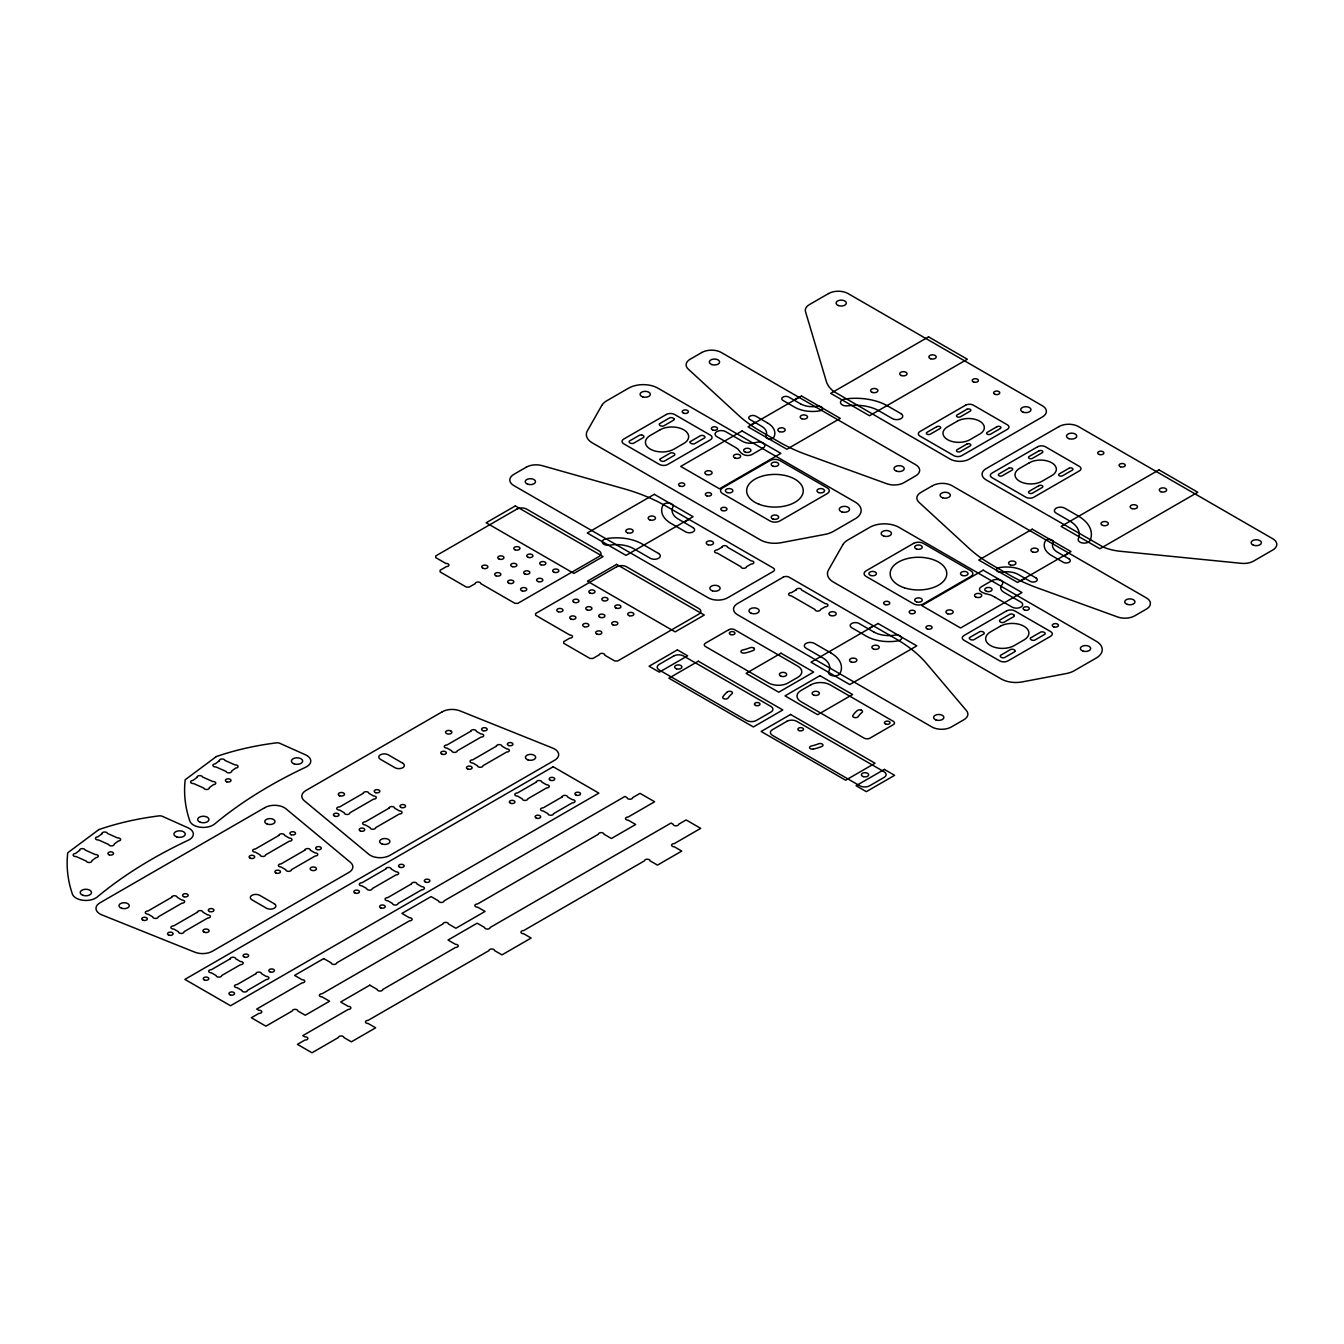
<?xml version="1.0" encoding="UTF-8"?>
<svg xmlns="http://www.w3.org/2000/svg" width="1344" height="1344" viewBox="0 0 1344 1344"><rect width="100%" height="100%" fill="white"/><g stroke="black" fill="none" stroke-linecap="round" stroke-linejoin="round"><path stroke-width="1.5" d="M1015.073 651.168L1014.972 650.563A3.276 1.882 0 0 0 1012.519 649.253L1011.494 649.253A1.966 1.142 0 0 0 1010.52 649.555L1000.81 655.166A1.966 1.142 0 0 0 1000.289 655.738L1000.356 656.477A3.276 1.882 0 0 0 1002.792 657.77L1003.817 657.77A1.966 1.142 0 0 0 1004.791 657.468L1014.518 651.857A1.966 1.142 0 0 0 1015.039 651.302M750.674 424.99L755.042 422.47M793.918 400.025L798.773 397.219M684.146 522.194L689.002 519.389M868.526 628.639L873.382 625.834M1020.768 580.927L1025.136 578.407M1064.011 555.962L1068.866 553.157M641.659 435.019L640.366 434.986A1.966 1.142 0 0 0 639.391 435.288L629.681 440.899A1.966 1.142 0 0 0 629.16 441.454L629.143 442.058A3.276 1.882 0 0 0 631.394 443.453L632.688 443.503A1.966 1.142 0 0 0 633.662 443.201L643.373 437.59A1.966 1.142 0 0 0 643.894 437.035L643.91 436.43A3.276 1.882 0 0 0 641.659 435.036M985.001 593.527L990.545 594.955A44.722 25.822 0 0 1 995.165 597.358M995.198 597.341L1012.15 607.118A6.182 3.562 0 0 0 1020.886 607.118A6.182 3.562 0 0 0 1020.886 602.078L1003.934 592.301A11.088 6.401 0 0 1 1002.019 584.724A6.182 3.562 0 0 0 1000.289 580.154A6.182 3.562 0 0 0 992.225 580.49L981.305 586.79A6.182 3.562 0 0 0 981.086 591.696L981.876 592.166A17.136 9.895 0 0 0 985.001 593.527M1014.199 615.334L1014.266 616.073A1.966 1.142 0 0 1 1013.746 616.644L1004.035 622.238A1.966 1.142 0 0 1 1003.061 622.541L1002.019 622.558A3.276 1.882 0 0 1 999.6 621.247L999.516 620.508A1.966 1.142 0 0 1 1000.037 619.937L1009.764 614.342A1.966 1.142 0 0 1 1010.738 614.04L1011.763 614.023A3.276 1.882 0 0 1 1014.182 615.334M674.016 418.925L674.117 419.53A1.966 1.142 0 0 1 673.546 420.218L663.835 425.83A1.966 1.142 0 0 1 662.861 426.132L661.836 426.132A3.276 1.882 0 0 1 659.4 424.838L659.316 424.099A1.966 1.142 0 0 1 659.854 423.528L669.564 417.917A1.966 1.142 0 0 1 670.538 417.631L671.563 417.614A3.276 1.882 0 0 1 673.999 418.925M1030.361 638.316A1.966 1.142 0 0 1 1030.882 637.745L1040.609 632.15A1.966 1.142 0 0 1 1041.583 631.848L1042.877 631.882A3.276 1.882 0 0 1 1045.111 633.293L1045.162 633.746A1.966 1.142 0 0 1 1044.59 634.452L1034.88 640.046A1.966 1.142 0 0 1 1033.906 640.349L1032.612 640.315A3.276 1.882 0 0 1 1030.361 638.904M315.554 867.552A3.091 1.781 0 0 1 315.638 870.038A3.091 1.781 0 0 1 311.354 870.173A4.973 2.873 0 0 1 310.934 869.938A3.091 1.781 0 0 1 311.086 867.502A3.091 1.781 0 0 1 315.302 867.418M204.002 932.148A4.973 2.873 0 0 1 203.582 931.913M339.377 795.614A4.973 2.873 0 0 1 338.957 795.379M450.845 730.968A3.091 1.781 0 0 0 446.544 730.918A3.091 1.781 0 0 0 446.309 733.387A4.973 2.873 0 0 0 446.729 733.639A3.091 1.781 0 0 0 450.946 733.538A3.091 1.781 0 0 0 451.097 731.119M659.971 459.413L660.072 460.018A3.276 1.882 0 0 0 662.525 461.328L663.55 461.328A1.966 1.142 0 0 0 664.524 461.026L674.234 455.414A1.966 1.142 0 0 0 674.755 454.843L674.705 454.104A3.276 1.882 0 0 0 672.252 452.81L671.227 452.81A1.966 1.142 0 0 0 670.253 453.113L660.542 458.724A1.966 1.142 0 0 0 660.022 459.278L659.971 459.413M690.127 442.042L690.161 442.495A3.276 1.882 0 0 0 692.412 443.89L693.706 443.94A1.966 1.142 0 0 0 694.68 443.638L704.39 438.026A1.966 1.142 0 0 0 704.911 437.472L704.928 436.884A3.276 1.882 0 0 0 702.677 435.473L701.383 435.422A1.966 1.142 0 0 0 700.409 435.725L690.698 441.336A1.966 1.142 0 0 0 690.178 441.907L690.127 442.042M969.377 638.064L969.427 638.501A3.276 1.882 0 0 0 971.678 639.912L972.955 639.962A1.966 1.142 0 0 0 973.93 639.66L983.657 634.049A1.966 1.142 0 0 0 984.178 633.478L984.211 633.041A3.276 1.882 0 0 0 981.926 631.495L980.633 631.445A1.966 1.142 0 0 0 979.658 631.747L969.948 637.358A1.966 1.142 0 0 0 969.427 637.913L969.427 637.913M601.776 405.468L587.378 430.786A20.614 11.894 0 0 0 592.385 442.915L760.2 539.801A20.614 11.894 0 0 0 781.2 542.69L825.065 534.374A20.614 11.894 0 0 0 833.213 531.485L855.103 518.851A20.614 11.894 0 0 0 855.103 502.018L657.838 388.13A20.614 11.894 0 0 0 628.673 388.13L606.782 400.764A20.614 11.894 0 0 0 601.776 405.468M842.873 544.673L828.492 569.99A20.614 11.894 0 0 0 833.498 582.12L1001.297 679.006A20.614 11.894 0 0 0 1022.297 681.895L1066.162 673.579A20.614 11.894 0 0 0 1074.31 670.69L1096.2 658.056A20.614 11.894 0 0 0 1096.2 641.222L898.934 527.318A20.614 11.894 0 0 0 869.786 527.318L847.896 539.969A20.614 11.894 0 0 0 842.873 544.673M98.885 829.584L67.738 852.785A274.865 158.693 0 0 0 72.391 894.062A13.742 7.93 0 0 0 83.059 900.295A13.742 7.93 0 0 0 97.154 897.053A477.322 275.57 0 0 1 188.261 840.235A13.742 7.93 0 0 0 188.009 827.803L162.372 816.329A4.116 2.386 0 0 0 158.962 815.892A199.282 115.046 0 0 0 98.885 829.584M79.615 850.399L75.55 853.44A2.755 1.579 0 0 0 73.164 855.204A2.755 1.579 0 0 0 76.238 856.582L86.386 861.134A2.755 1.579 0 0 0 89.443 862.512A2.755 1.579 0 0 0 91.829 860.731L95.911 857.69A2.755 1.579 0 0 0 98.297 855.926A2.755 1.579 0 0 0 95.222 854.549L85.075 849.996A2.755 1.579 0 0 0 82.001 848.635A2.755 1.579 0 0 0 79.615 850.399M101.942 833.784L97.86 836.825A2.755 1.579 0 0 0 95.474 838.589A2.755 1.579 0 0 0 98.549 839.966L108.696 844.519A2.755 1.579 0 0 0 111.77 845.897A2.755 1.579 0 0 0 114.156 844.116L118.222 841.075A2.755 1.579 0 0 0 120.607 839.311A2.755 1.579 0 0 0 117.533 837.934L107.386 833.381A2.755 1.579 0 0 0 104.328 832.02A2.755 1.579 0 0 0 101.942 833.784M216.334 756.554L185.186 779.755A274.865 158.693 0 0 0 189.84 821.05A13.742 7.93 0 0 0 200.508 827.266A13.742 7.93 0 0 0 214.603 824.023A477.322 275.57 0 0 1 305.71 767.206A13.742 7.93 0 0 0 305.458 754.79L279.821 743.316A4.116 2.386 0 0 0 276.41 742.862A199.282 115.046 0 0 0 216.334 756.554M197.064 777.386L192.998 780.41A2.755 1.579 0 0 0 190.613 782.191A2.755 1.579 0 0 0 193.687 783.569L203.834 788.105A2.755 1.579 0 0 0 206.892 789.482A2.755 1.579 0 0 0 209.278 787.702L213.36 784.678A2.755 1.579 0 0 0 215.746 782.897A2.755 1.579 0 0 0 212.671 781.519L202.524 776.983A2.755 1.579 0 0 0 199.45 775.606A2.755 1.579 0 0 0 197.064 777.386M219.391 760.754L215.309 763.795A2.755 1.579 0 0 0 212.923 765.576A2.755 1.579 0 0 0 215.998 766.954L226.145 771.49A2.755 1.579 0 0 0 229.219 772.867A2.755 1.579 0 0 0 231.605 771.086L235.67 768.062A2.755 1.579 0 0 0 238.056 766.282A2.755 1.579 0 0 0 234.982 764.904L224.834 760.368A2.755 1.579 0 0 0 221.777 758.99A2.755 1.579 0 0 0 219.391 760.754M701.837 352.481L690.161 359.234A13.742 7.93 0 0 0 688.229 369.062L738.511 415.296A158.038 91.241 0 0 0 760.603 431.29L779.117 441.974A158.038 91.241 0 0 0 806.837 454.742L886.922 483.773A13.742 7.93 0 0 0 903.941 482.664L915.634 475.91A13.742 7.93 0 0 0 915.634 464.688L721.274 352.481A13.742 7.93 0 0 0 701.837 352.481M526.344 467.158L513.845 474.365A13.742 7.93 0 0 0 513.845 485.587L708.204 597.794A13.742 7.93 0 0 0 727.642 597.794L773.304 571.418A4.116 2.386 0 0 0 773.304 568.058L666.086 506.15A158.038 91.241 0 0 0 623.801 488.712L542.102 465.629A13.742 7.93 0 0 0 526.344 467.158M828.576 293.546L809.323 304.651A13.742 7.93 0 0 0 805.493 311.623L826.358 381.478A41.227 23.806 0 0 0 833.566 391.373L950.04 459.043A13.742 7.93 0 0 0 969.478 459.043L1042.356 416.976A13.742 7.93 0 0 0 1042.356 405.754L848.014 293.546A13.742 7.93 0 0 0 828.576 293.546M666.372 414.456L623.717 439.085A5.779 3.326 0 0 0 623.717 443.789L659.534 464.486A5.779 3.326 0 0 0 667.699 464.486L710.354 439.858A5.779 3.326 0 0 0 710.354 435.137L674.537 414.456A5.779 3.326 0 0 0 666.372 414.456M515.323 505.932L486.158 522.766L573.905 573.418L603.053 556.584L515.323 505.932M516.886 509.09L435.742 555.929L435.742 557.626L445.822 563.438A2.755 1.579 0 0 1 448.93 564.833A2.755 1.579 0 0 1 446.443 566.597L440.126 570.242L440.126 571.922L466.351 587.076L469.274 587.076L475.272 583.615A2.755 1.579 0 0 1 478.01 582.019A2.755 1.579 0 0 1 480.766 583.615L514.954 603.338L517.86 603.338L599.004 556.5A6.871 3.965 0 0 0 599.004 550.889L526.613 509.09A6.871 3.965 0 0 0 516.886 509.09M660.038 429.811L650.328 435.422A16.766 9.677 0 0 0 650.328 449.114A16.766 9.677 0 0 0 674.033 449.114L683.743 443.503A16.766 9.677 0 0 0 683.743 429.811A16.766 9.677 0 0 0 660.038 429.811M801.494 395.993L748.054 426.854L786.828 449.232L840.269 418.37L801.494 395.993M742.106 430.97L680.719 466.418L719.494 488.813L780.881 453.365L742.106 430.97M654.293 494.323L587.278 533.014L626.052 555.391L693.067 516.701L654.293 494.323M928.57 336.857L830.71 393.355L869.484 415.733L967.344 359.234L928.57 336.857M763.006 448.157L752.086 454.457A6.182 3.562 0 0 1 743.585 454.591L742.778 454.138A17.136 9.895 0 0 1 740.443 452.323L737.957 449.114A44.722 25.822 0 0 0 733.807 446.46L716.89 436.649A6.182 3.562 0 0 1 716.89 431.609A6.182 3.562 0 0 1 725.609 431.609L742.577 441.403A11.088 6.401 0 0 0 755.698 442.495A6.182 3.562 0 0 1 763.594 443.503A6.182 3.562 0 0 1 763.006 448.157M770.078 460.505L722.551 487.939A6.871 3.965 0 0 0 722.551 493.55L770.078 520.985A6.871 3.965 0 0 0 779.789 520.985L827.316 493.55A6.871 3.965 0 0 0 827.316 487.939L779.789 460.505A6.871 3.965 0 0 0 770.078 460.505M616.56 564.396L587.412 581.213L675.142 631.882L704.29 615.048L616.56 564.396M616.728 566.731L535.584 613.57L535.584 615.25L569.755 634.99A2.755 1.579 0 0 1 572.51 636.569A2.755 1.579 0 0 1 569.755 638.165L563.758 641.626L563.758 643.306L589.999 658.459L592.906 658.459L599.239 654.814A2.755 1.579 0 0 1 602.28 653.369A2.755 1.579 0 0 1 604.699 655.166L614.779 660.979L617.686 660.979L698.83 614.141A6.871 3.965 0 0 0 698.83 608.53L626.438 566.731A6.871 3.965 0 0 0 616.728 566.731M264.852 807.626L100.027 902.782A13.742 7.93 0 0 0 101.909 914.911L194.779 952.174A13.742 7.93 0 0 0 212.335 951.283L348.835 872.458A13.742 7.93 0 0 0 350.414 862.327L285.852 808.702A13.742 7.93 0 0 0 264.852 807.626M965.597 405.182L919.918 431.558A5.494 3.175 0 0 0 919.918 436.044L953.938 455.683A5.494 3.175 0 0 0 961.699 455.683L1007.378 429.307A5.494 3.175 0 0 0 1007.378 424.822L973.375 405.182A5.494 3.175 0 0 0 965.597 405.182M721.963 547.21L717.259 549.914A2.755 1.579 0 0 0 714.521 551.51A2.755 1.579 0 0 0 717.259 553.09L740.914 566.748A2.755 1.579 0 0 0 743.669 568.344A2.755 1.579 0 0 0 746.424 566.748L751.128 564.043A2.755 1.579 0 0 0 753.866 562.447A2.755 1.579 0 0 0 751.128 560.868L727.474 547.21A2.755 1.579 0 0 0 724.718 545.614A2.755 1.579 0 0 0 721.963 547.21M442.344 711.749L305.844 790.558A13.742 7.93 0 0 0 304.265 800.705L368.827 854.314A13.742 7.93 0 0 0 389.827 855.406L554.652 760.234A13.742 7.93 0 0 0 552.77 748.121L459.9 710.842A13.742 7.93 0 0 0 442.344 711.749M936.751 426.686L927.041 432.298A2.302 1.327 0 0 0 927.041 434.179A2.302 1.327 0 0 0 930.3 434.179L940.01 428.568A2.302 1.327 0 0 0 940.01 426.686A2.302 1.327 0 0 0 936.751 426.686M966.874 409.298L957.163 414.91A2.302 1.327 0 0 0 957.163 416.791A2.302 1.327 0 0 0 960.422 416.791L970.133 411.18A2.302 1.327 0 0 0 970.133 409.298A2.302 1.327 0 0 0 966.874 409.298M957.331 421.176L947.621 426.787A15.809 9.122 0 0 0 947.621 439.69A15.809 9.122 0 0 0 969.965 439.69L979.692 434.078A15.809 9.122 0 0 0 979.692 421.176A15.809 9.122 0 0 0 957.331 421.176M171.696 897.322L148.042 910.98A2.755 1.579 0 0 0 145.286 912.559A2.755 1.579 0 0 0 148.042 914.155L152.746 916.86A2.755 1.579 0 0 0 155.484 918.456A2.755 1.579 0 0 0 158.239 916.86L181.894 903.202A2.755 1.579 0 0 0 184.649 901.622A2.755 1.579 0 0 0 181.894 900.043L177.19 897.322A2.755 1.579 0 0 0 174.434 895.726A2.755 1.579 0 0 0 171.696 897.322M279.048 835.346L255.377 849.005A2.755 1.579 0 0 0 252.638 850.584A2.755 1.579 0 0 0 255.377 852.163L260.098 854.885A2.755 1.579 0 0 0 262.836 856.481A2.755 1.579 0 0 0 265.591 854.885L289.246 841.226A2.755 1.579 0 0 0 292.001 839.647A2.755 1.579 0 0 0 289.246 838.051L284.542 835.346A2.755 1.579 0 0 0 281.786 833.75A2.755 1.579 0 0 0 279.048 835.346M966.874 444.074L957.163 449.686A2.302 1.327 0 0 0 957.163 451.567A2.302 1.327 0 0 0 960.422 451.567L970.133 445.956A2.302 1.327 0 0 0 970.133 444.074A2.302 1.327 0 0 0 966.874 444.074M997.013 426.686L987.286 432.298A2.302 1.327 0 0 0 987.286 434.179A2.302 1.327 0 0 0 990.545 434.179L1000.255 428.568A2.302 1.327 0 0 0 1000.255 426.686A2.302 1.327 0 0 0 997.013 426.686M363.334 793.262L339.679 806.921A2.755 1.579 0 0 0 336.739 808.5A2.755 1.579 0 0 0 339.662 810.096L344.35 812.801A2.755 1.579 0 0 0 347.071 814.498A2.755 1.579 0 0 0 349.843 812.834L373.548 799.159A2.755 1.579 0 0 0 376.286 797.58A2.755 1.579 0 0 0 373.548 795.984L368.827 793.262A2.755 1.579 0 0 0 366.089 791.683A2.755 1.579 0 0 0 363.334 793.262M470.82 731.22L447.031 744.946A2.755 1.579 0 0 0 444.276 746.542A2.755 1.579 0 0 0 447.031 748.121L451.735 750.842A2.755 1.579 0 0 0 454.49 752.422A2.755 1.579 0 0 0 457.229 750.842L480.967 737.134A2.755 1.579 0 0 0 483.722 735.504A2.755 1.579 0 0 0 480.816 733.958L476.314 731.354A2.755 1.579 0 0 0 473.693 729.691A2.755 1.579 0 0 0 470.82 731.22M932.568 485.688L920.875 492.442A13.742 7.93 0 0 0 918.96 502.27L969.242 548.503A158.038 91.241 0 0 0 991.334 564.497L1009.848 575.198A158.038 91.241 0 0 0 1037.568 587.95L1117.654 616.98A13.742 7.93 0 0 0 1134.672 615.871L1146.365 609.118A13.742 7.93 0 0 0 1146.365 597.895L952.006 485.688A13.742 7.93 0 0 0 932.568 485.688M197.434 912.19L173.746 925.865A2.755 1.579 0 0 0 170.89 927.478A2.755 1.579 0 0 0 173.813 929.04L178.5 931.745A2.755 1.579 0 0 0 181.255 933.442A2.755 1.579 0 0 0 183.994 931.728L207.648 918.07A2.755 1.579 0 0 0 210.386 916.49A2.755 1.579 0 0 0 207.648 914.911L202.944 912.19A2.755 1.579 0 0 0 200.189 910.594A2.755 1.579 0 0 0 197.434 912.19M304.87 850.164L281.131 863.873A2.755 1.579 0 0 0 278.393 865.452A2.755 1.579 0 0 0 281.131 867.031L285.835 869.753A2.755 1.579 0 0 0 288.59 871.349A2.755 1.579 0 0 0 291.346 869.753L315.118 856.027A2.755 1.579 0 0 0 317.772 854.364A2.755 1.579 0 0 0 314.866 852.852L310.363 850.248A2.755 1.579 0 0 0 307.692 848.568A2.755 1.579 0 0 0 304.87 850.164M783.25 577.164L737.57 603.54A13.742 7.93 0 0 0 737.57 614.762L931.93 726.97A13.742 7.93 0 0 0 951.367 726.97L963.85 719.746A13.742 7.93 0 0 0 966.487 710.657L926.503 663.482A158.038 91.241 0 0 0 896.297 639.072L789.079 577.164A4.116 2.386 0 0 0 783.25 577.164M389.088 808.13L365.434 821.789A2.755 1.579 0 0 0 362.678 823.385A2.755 1.579 0 0 0 365.434 824.964L370.138 827.686A2.755 1.579 0 0 0 372.893 829.265A2.755 1.579 0 0 0 375.631 827.686L399.286 814.027A2.755 1.579 0 0 0 402.041 812.448A2.755 1.579 0 0 0 399.286 810.852L394.582 808.13A2.755 1.579 0 0 0 391.843 806.551A2.755 1.579 0 0 0 389.088 808.13M496.44 746.155L472.786 759.814A2.755 1.579 0 0 0 470.03 761.41A2.755 1.579 0 0 0 472.786 762.989L477.49 765.71A2.755 1.579 0 0 0 480.245 767.29A2.755 1.579 0 0 0 482.983 765.71L506.638 752.052A2.755 1.579 0 0 0 509.393 750.456A2.755 1.579 0 0 0 506.638 748.877L501.934 746.155A2.755 1.579 0 0 0 499.195 744.576A2.755 1.579 0 0 0 496.44 746.155M1058.988 426.569L986.11 468.653A13.742 7.93 0 0 0 986.11 479.875L1103.34 547.126A41.227 23.806 0 0 0 1120.476 551.292L1241.47 563.338A13.742 7.93 0 0 0 1253.532 561.12L1272.785 549.998A13.742 7.93 0 0 0 1272.785 538.776L1078.426 426.569A13.742 7.93 0 0 0 1058.988 426.569M677.393 649.891L649.085 666.238L659.333 672.151L687.624 655.805L677.393 649.891M673.781 655.956L659.198 664.373A6.871 3.965 0 0 0 659.198 669.984L746.659 720.468A6.871 3.965 0 0 0 756.37 720.468L770.952 712.051A6.871 3.965 0 0 0 770.952 706.457L683.491 655.956A6.871 3.965 0 0 0 673.781 655.956M1037.618 446.762L991.939 473.138A5.494 3.175 0 0 0 991.939 477.624L1025.959 497.263A5.494 3.175 0 0 0 1033.738 497.263L1079.4 470.887A5.494 3.175 0 0 0 1079.4 466.402L1045.397 446.762A5.494 3.175 0 0 0 1037.618 446.762M796.051 589.966L791.347 592.687A2.755 1.579 0 0 0 788.592 594.283A2.755 1.579 0 0 0 791.347 595.862L815.002 609.521A2.755 1.579 0 0 0 817.74 611.1A2.755 1.579 0 0 0 820.495 609.521L825.199 606.799A2.755 1.579 0 0 0 827.954 605.22A2.755 1.579 0 0 0 825.199 603.624L801.545 589.966A2.755 1.579 0 0 0 798.79 588.386A2.755 1.579 0 0 0 796.051 589.966M728.801 629.698L705.482 643.154A4.116 2.386 0 0 0 705.482 646.531L768.6 682.97A13.742 7.93 0 0 0 788.038 682.97L797.765 677.359A13.742 7.93 0 0 0 797.765 666.137L734.63 629.698A4.116 2.386 0 0 0 728.801 629.698M1008.773 468.266L999.062 473.878A2.302 1.327 0 0 0 999.062 475.759A2.302 1.327 0 0 0 1002.322 475.759L1012.032 470.148A2.302 1.327 0 0 0 1012.032 468.266A2.302 1.327 0 0 0 1008.773 468.266M1038.912 450.878L1029.185 456.49A2.302 1.327 0 0 0 1029.185 458.371A2.302 1.327 0 0 0 1032.444 458.371L1042.154 452.76A2.302 1.327 0 0 0 1042.154 450.878A2.302 1.327 0 0 0 1038.912 450.878M1029.353 462.756L1019.642 468.367A15.809 9.122 0 0 0 1019.642 481.27A15.809 9.122 0 0 0 1041.986 481.27L1051.714 475.658A15.809 9.122 0 0 0 1051.714 462.756A15.809 9.122 0 0 0 1029.353 462.756M698.309 661.198L668.892 678.182L753.362 726.953L782.796 709.968L698.309 661.198M913.601 543.379L866.09 570.814A6.871 3.965 0 0 0 866.09 576.425L913.601 603.859A6.871 3.965 0 0 0 923.328 603.859L970.838 576.425A6.871 3.965 0 0 0 970.838 570.814L923.328 543.379A6.871 3.965 0 0 0 913.601 543.379M1038.912 485.671L1029.185 491.282A2.302 1.327 0 0 0 1029.185 493.147A2.302 1.327 0 0 0 1032.444 493.147L1042.154 487.536A2.302 1.327 0 0 0 1042.154 485.671A2.302 1.327 0 0 0 1038.912 485.671M1069.034 468.266L1059.307 473.878A2.302 1.327 0 0 0 1059.307 475.759A2.302 1.327 0 0 0 1062.566 475.759L1072.277 470.148A2.302 1.327 0 0 0 1072.277 468.266A2.302 1.327 0 0 0 1069.034 468.266M553.174 766.752L184.884 979.39L230.546 1005.749L598.853 793.128L553.174 766.752M230.227 958.81L211.445 969.662A2.755 1.579 0 0 0 208.69 971.258A2.755 1.579 0 0 0 211.445 972.838L216.149 975.559A2.755 1.579 0 0 0 218.887 977.138A2.755 1.579 0 0 0 221.642 975.559L240.442 964.706A2.755 1.579 0 0 0 243.18 963.11A2.755 1.579 0 0 0 240.442 961.531L235.738 958.81A2.755 1.579 0 0 0 232.982 957.23A2.755 1.579 0 0 0 230.227 958.81M385.711 869.047L362.057 882.706A2.755 1.579 0 0 0 359.318 884.285A2.755 1.579 0 0 0 362.057 885.881L366.761 888.602A2.755 1.579 0 0 0 369.516 890.182A2.755 1.579 0 0 0 372.271 888.602L395.926 874.944A2.755 1.579 0 0 0 398.664 873.348A2.755 1.579 0 0 0 395.926 871.769L391.222 869.047A2.755 1.579 0 0 0 388.466 867.451A2.755 1.579 0 0 0 385.711 869.047M536.34 782.09L517.541 792.943A2.755 1.579 0 0 0 514.802 794.522A2.755 1.579 0 0 0 517.541 796.118L522.245 798.823A2.755 1.579 0 0 0 525 800.419A2.755 1.579 0 0 0 527.755 798.823L546.538 787.97A2.755 1.579 0 0 0 549.293 786.391A2.755 1.579 0 0 0 546.538 784.795L541.834 782.09A2.755 1.579 0 0 0 539.095 780.494A2.755 1.579 0 0 0 536.34 782.09M781.015 653.201L746.071 673.378L778.714 692.21L813.658 672.05L781.015 653.201M255.982 973.678L237.182 984.53A2.755 1.579 0 0 0 234.444 986.126A2.755 1.579 0 0 0 237.182 987.706L241.903 990.427A2.755 1.579 0 0 0 244.642 992.006A2.755 1.579 0 0 0 247.397 990.427L266.196 979.574A2.755 1.579 0 0 0 268.934 977.978A2.755 1.579 0 0 0 266.196 976.399L261.492 973.678A2.755 1.579 0 0 0 258.737 972.098A2.755 1.579 0 0 0 255.982 973.678M411.466 883.915L387.811 897.574A2.755 1.579 0 0 0 385.073 899.153A2.755 1.579 0 0 0 387.811 900.749L392.515 903.47A2.755 1.579 0 0 0 395.27 905.05A2.755 1.579 0 0 0 398.026 903.47L421.68 889.812A2.755 1.579 0 0 0 424.418 888.216A2.755 1.579 0 0 0 421.68 886.637L416.959 883.915A2.755 1.579 0 0 0 414.221 882.319A2.755 1.579 0 0 0 411.466 883.915M562.094 796.958L543.295 807.811A2.755 1.579 0 0 0 540.557 809.39A2.755 1.579 0 0 0 543.295 810.986L547.999 813.691A2.755 1.579 0 0 0 550.754 815.287A2.755 1.579 0 0 0 553.493 813.691L572.292 802.838A2.755 1.579 0 0 0 575.047 801.259A2.755 1.579 0 0 0 572.292 799.663L567.588 796.958A2.755 1.579 0 0 0 564.85 795.362A2.755 1.579 0 0 0 562.094 796.958M1032.226 529.2L978.785 560.062L1017.559 582.439L1071 551.594L1032.226 529.2M878.018 623.482L811.003 662.189L849.778 684.566L916.793 645.876L878.018 623.482M983.22 570.175L921.816 605.623L960.59 628.001L1021.994 592.553L983.22 570.175M1158.998 469.879L1061.122 526.394L1099.896 548.772L1197.773 492.274L1158.998 469.879M323.736 958.574L294.588 975.408L302.047 979.709A2.755 1.579 0 0 1 304.786 981.288A2.755 1.579 0 0 1 302.047 982.884L256.687 1009.058L258.787 1010.268A2.755 1.579 0 0 1 261.811 1011.83A2.755 1.579 0 0 1 258.838 1013.426L251.345 1017.761L265.927 1026.178L292.32 1010.923A2.755 1.579 0 0 1 295.075 1009.344A2.755 1.579 0 0 1 297.814 1010.923L305.273 1015.241L329.566 1001.213L322.123 996.912A2.755 1.579 0 0 1 319.368 995.316A2.755 1.579 0 0 1 322.123 993.737L442.949 923.966A2.755 1.579 0 0 1 445.704 922.387A2.755 1.579 0 0 1 448.442 923.966L455.902 928.267L485.05 911.434L477.59 907.133A2.755 1.579 0 0 1 474.852 905.554A2.755 1.579 0 0 1 477.59 903.958L598.433 834.204A2.755 1.579 0 0 1 601.188 832.608A2.755 1.579 0 0 1 603.926 834.204L611.386 838.505L635.678 824.477L628.219 820.176A2.755 1.579 0 0 1 625.481 818.597A2.755 1.579 0 0 1 628.219 817.001L654.629 801.763L640.046 793.346L632.587 797.647A2.755 1.579 0 0 1 629.849 799.226A2.755 1.579 0 0 1 627.094 797.647L624.994 796.421L444.041 900.9A2.755 1.579 0 0 1 441.302 902.479A2.755 1.579 0 0 1 438.547 900.9L431.088 896.582L401.94 913.416L409.399 917.734A2.755 1.579 0 0 1 412.138 919.313A2.755 1.579 0 0 1 409.399 920.892L336.689 962.875A2.755 1.579 0 0 1 333.95 964.454A2.755 1.579 0 0 1 331.195 962.875L323.736 958.574M819.958 675.679L785.014 695.856L817.673 714.706L852.6 694.529L819.958 675.679M810.751 684.869L801.041 690.48A13.742 7.93 0 0 0 801.041 701.702L864.158 738.142A4.116 2.386 0 0 0 869.988 738.142L893.306 724.668A4.116 2.386 0 0 0 893.306 721.308L830.189 684.869A13.742 7.93 0 0 0 810.751 684.869M790.574 714.47L761.141 731.455L845.628 780.226L875.045 763.241L790.574 714.47M786.962 721.291L772.38 729.708A6.871 3.965 0 0 0 772.38 735.319L859.841 785.82A6.871 3.965 0 0 0 869.551 785.82L884.134 777.403A6.871 3.965 0 0 0 884.134 771.792L796.673 721.291A6.871 3.965 0 0 0 786.962 721.291M1006.622 610.898L963.95 635.527A5.779 3.326 0 0 0 963.95 640.231L999.785 660.912A5.779 3.326 0 0 0 1007.95 660.912L1050.605 636.283A5.779 3.326 0 0 0 1050.605 631.579L1014.77 610.898A5.779 3.326 0 0 0 1006.622 610.898M369.818 985.169L340.67 1002.002L348.113 1006.303A2.755 1.579 0 0 1 350.868 1007.899A2.755 1.579 0 0 1 348.113 1009.478L302.77 1035.67L304.87 1036.879A2.755 1.579 0 0 1 307.894 1038.442A2.755 1.579 0 0 1 304.92 1040.038L297.427 1044.355L311.993 1052.772L338.402 1037.534A2.755 1.579 0 0 1 341.158 1035.955A2.755 1.579 0 0 1 343.896 1037.534L351.355 1041.835L375.648 1027.807L368.189 1023.506A2.755 1.579 0 0 1 365.45 1021.927A2.755 1.579 0 0 1 368.189 1020.331L489.031 950.578A2.755 1.579 0 0 1 491.77 948.982A2.755 1.579 0 0 1 494.525 950.578L501.984 954.878L531.132 938.045L523.673 933.744A2.755 1.579 0 0 1 520.934 932.148A2.755 1.579 0 0 1 523.673 930.569L644.515 860.798A2.755 1.579 0 0 1 647.254 859.219A2.755 1.579 0 0 1 650.009 860.798L657.468 865.116L681.761 851.088L674.302 846.77A2.755 1.579 0 0 1 671.546 845.191A2.755 1.579 0 0 1 674.302 843.612L700.711 828.358L686.129 819.941L678.67 824.242A2.755 1.579 0 0 1 675.931 825.838A2.755 1.579 0 0 1 673.176 824.242L671.059 823.032L490.123 927.494A2.755 1.579 0 0 1 487.368 929.09A2.755 1.579 0 0 1 484.63 927.494L477.17 923.194L448.022 940.027L455.465 944.328A2.755 1.579 0 0 1 458.22 945.924A2.755 1.579 0 0 1 455.465 947.503L382.771 989.47A2.755 1.579 0 0 1 380.016 991.066A2.755 1.579 0 0 1 377.278 989.47L369.818 985.169M1000.289 626.254L990.562 631.865A16.766 9.677 0 0 0 990.562 645.557A16.766 9.677 0 0 0 1014.283 645.557L1023.994 639.946A16.766 9.677 0 0 0 1023.994 626.254A16.766 9.677 0 0 0 1000.289 626.254M884.386 769.406L856.078 785.736L866.326 791.65L894.617 775.32L884.386 769.406M901.001 413.666L887.578 405.905A45.125 26.057 0 0 0 845.107 399A6.065 3.511 0 0 0 840.622 403.234A6.065 3.511 0 0 0 847.946 405.821A32.978 19.034 0 0 1 878.993 410.861L892.416 418.622A6.065 3.511 0 0 0 901.001 418.622A6.065 3.511 0 0 0 901.001 413.666M1078.157 515.928L1064.734 508.183A6.065 3.511 0 0 0 1056.149 508.183A6.065 3.511 0 0 0 1056.149 513.139L1069.572 520.884A32.978 19.034 0 0 1 1078.308 538.826A6.065 3.511 0 0 0 1082.794 543.043A6.065 3.511 0 0 0 1090.118 540.456A45.125 26.057 0 0 0 1078.157 515.928M800.486 403.822L788.81 397.085A4.116 2.386 0 0 0 782.981 397.085A4.116 2.386 0 0 0 782.981 400.445L794.64 407.182A25.267 14.582 0 0 0 819.622 410.878A4.116 2.386 0 0 0 822.41 407.921A4.116 2.386 0 0 0 817.303 406.308A17.018 9.828 0 0 1 800.486 403.822M1069.102 558.902L1057.442 552.182A17.018 9.828 0 0 1 1053.142 542.472A4.116 2.386 0 0 0 1050.336 539.515A4.116 2.386 0 0 0 1045.229 541.128A25.267 14.582 0 0 0 1051.613 555.542L1063.272 562.279A4.116 2.386 0 0 0 1069.102 562.279A4.116 2.386 0 0 0 1069.102 558.902M767.441 422.89L755.782 416.153A4.116 2.386 0 0 0 749.952 416.153A4.116 2.386 0 0 0 749.952 419.53L761.611 426.266A17.018 9.828 0 0 1 765.912 435.977A4.116 2.386 0 0 0 768.701 438.917A4.116 2.386 0 0 0 773.825 437.304A25.267 14.582 0 0 0 767.441 422.89M1036.073 577.987L1024.397 571.25A25.267 14.582 0 0 0 999.432 567.571A4.116 2.386 0 0 0 996.643 570.511A4.116 2.386 0 0 0 1001.75 572.141A17.018 9.828 0 0 1 1018.567 574.61L1030.226 581.347A4.116 2.386 0 0 0 1036.073 581.347A4.116 2.386 0 0 0 1036.073 577.987M693.101 527.654L678.384 519.154A21.521 12.415 0 0 1 672.941 506.89A5.208 3.007 0 0 0 669.413 503.16A5.208 3.007 0 0 0 662.945 505.21A31.937 18.43 0 0 0 671.009 523.404L685.742 531.905A5.208 3.007 0 0 0 693.101 531.905A5.208 3.007 0 0 0 693.101 527.654M873.768 631.966L859.051 623.465A5.208 3.007 0 0 0 851.693 623.465A5.208 3.007 0 0 0 851.693 627.715L866.41 636.216A31.937 18.43 0 0 0 897.943 640.87A5.208 3.007 0 0 0 901.471 637.157A5.208 3.007 0 0 0 895.02 635.107A21.521 12.415 0 0 1 873.768 631.966M658.594 553.493L641.995 543.9A35.986 20.782 0 0 0 606.463 538.658A5.863 3.394 0 0 0 602.465 542.858A5.863 3.394 0 0 0 609.756 545.16A24.259 14.011 0 0 1 633.696 548.688L650.294 558.281A5.863 3.394 0 0 0 658.594 558.281A5.863 3.394 0 0 0 658.594 553.493M830.911 652.982L814.313 643.39A5.863 3.394 0 0 0 806.014 643.39A5.863 3.394 0 0 0 806.014 648.178L822.612 657.77A24.259 14.011 0 0 1 828.744 671.597A5.863 3.394 0 0 0 832.726 675.797A5.863 3.394 0 0 0 840.017 673.495A35.986 20.782 0 0 0 830.911 652.982M402.763 763.224L388.181 754.807A5.494 3.175 0 0 0 380.402 754.807A5.494 3.175 0 0 0 380.402 759.293L394.985 767.71A5.494 3.175 0 0 0 402.763 767.71A5.494 3.175 0 0 0 402.763 763.224M274.277 903.739L259.694 895.322A5.494 3.175 0 0 0 251.916 895.322A5.494 3.175 0 0 0 251.916 899.808L266.498 908.225A5.494 3.175 0 0 0 274.277 908.225A5.494 3.175 0 0 0 274.277 903.739M901.337 375.53A3.679 2.117 0 0 0 907.066 373.918A3.679 2.117 0 0 0 901.79 371.868A3.679 2.117 0 0 0 901.337 375.53M930.72 358.781A3.679 2.117 0 0 0 936.23 356.933A3.679 2.117 0 0 0 930.72 355.102A3.679 2.117 0 0 0 930.72 358.781M872.407 392.431A3.679 2.117 0 0 0 877.918 390.6A3.679 2.117 0 0 0 872.407 388.769A3.679 2.117 0 0 0 872.407 392.431M838.32 305.542A5.158 2.974 0 0 0 846.35 303.29A5.158 2.974 0 0 0 838.958 300.401A5.158 2.974 0 0 0 838.32 305.542M1023.271 412.255A5.158 2.974 0 0 0 1030.999 409.685A5.158 2.974 0 0 0 1023.271 407.098A5.158 2.974 0 0 0 1023.271 412.255M973.577 381.982A3.091 1.781 0 0 0 978.398 380.638A3.091 1.781 0 0 0 973.963 378.89A3.091 1.781 0 0 0 973.577 381.982M994.963 394.33A3.091 1.781 0 0 0 999.768 392.969A3.091 1.781 0 0 0 995.333 391.238A3.091 1.781 0 0 0 994.963 394.33M1099.241 454.49A3.091 1.781 0 0 0 1103.878 452.945A3.091 1.781 0 0 0 1099.241 451.399A3.091 1.781 0 0 0 1099.241 454.49M1120.426 466.771A3.091 1.781 0 0 0 1125.247 465.41A3.091 1.781 0 0 0 1120.812 463.68A3.091 1.781 0 0 0 1120.426 466.771M1069.051 438.682A5.158 2.974 0 0 0 1076.779 436.111A5.158 2.974 0 0 0 1069.051 433.541A5.158 2.974 0 0 0 1069.051 438.682M1253.381 545.177A5.158 2.974 0 0 0 1261.411 542.926A5.158 2.974 0 0 0 1254.019 540.036A5.158 2.974 0 0 0 1253.381 545.177M1102.601 525.386A3.679 2.117 0 0 0 1108.33 523.79A3.679 2.117 0 0 0 1103.054 521.724A3.679 2.117 0 0 0 1102.601 525.386M1160.914 491.736A3.679 2.117 0 0 0 1166.642 490.123A3.679 2.117 0 0 0 1161.367 488.057A3.679 2.117 0 0 0 1160.914 491.736M1131.984 508.637A3.679 2.117 0 0 0 1137.494 506.806A3.679 2.117 0 0 0 1131.984 504.958A3.679 2.117 0 0 0 1131.984 508.637M896.532 471.19A5.158 2.974 0 0 0 904.26 468.619A5.158 2.974 0 0 0 896.532 466.049A5.158 2.974 0 0 0 896.532 471.19M779.47 431.659A3.679 2.117 0 0 0 785.198 430.063A3.679 2.117 0 0 0 779.923 427.997A3.679 2.117 0 0 0 779.47 431.659M801.814 418.757A3.679 2.117 0 0 0 807.542 417.161A3.679 2.117 0 0 0 802.267 415.094A3.679 2.117 0 0 0 801.814 418.757M711.9 364.594A5.158 2.974 0 0 0 719.628 362.023A5.158 2.974 0 0 0 711.9 359.436A5.158 2.974 0 0 0 711.9 364.594M1127.263 604.397A5.158 2.974 0 0 0 1134.991 601.826A5.158 2.974 0 0 0 1127.263 599.256A5.158 2.974 0 0 0 1127.263 604.397M1032.763 552.048A3.679 2.117 0 0 0 1038.29 550.217A3.679 2.117 0 0 0 1032.763 548.369A3.679 2.117 0 0 0 1032.763 552.048M1010.419 564.95A3.679 2.117 0 0 0 1015.93 563.119A3.679 2.117 0 0 0 1010.419 561.271A3.679 2.117 0 0 0 1010.419 564.95M942.631 497.801A5.158 2.974 0 0 0 950.359 495.23A5.158 2.974 0 0 0 942.631 492.66A5.158 2.974 0 0 0 942.631 497.801M745.265 452.105A3.646 2.1 0 0 0 750.943 450.509A3.646 2.1 0 0 0 745.718 448.459A3.646 2.1 0 0 0 745.265 452.105M722.182 510.569A3.091 1.781 0 0 0 727.003 509.208A3.091 1.781 0 0 0 722.568 507.478A3.091 1.781 0 0 0 722.182 510.569M642.617 396.866A5.158 2.974 0 0 0 650.345 394.296A5.158 2.974 0 0 0 642.617 391.726A5.158 2.974 0 0 0 642.617 396.866M679.946 486.142A3.091 1.781 0 0 0 684.768 484.781A3.091 1.781 0 0 0 680.333 483.05A3.091 1.781 0 0 0 679.946 486.142M706.894 495.886A3.091 1.781 0 0 0 711.53 494.34A3.091 1.781 0 0 0 706.894 492.794A3.091 1.781 0 0 0 706.894 495.886M712.706 430.013A3.091 1.781 0 0 0 717.528 428.669A3.091 1.781 0 0 0 713.093 426.938A3.091 1.781 0 0 0 712.706 430.013M841.831 511.896A5.158 2.974 0 0 0 849.559 509.309A5.158 2.974 0 0 0 841.831 506.738A5.158 2.974 0 0 0 841.831 511.896M683.743 413.246A3.091 1.781 0 0 0 688.38 411.701A3.091 1.781 0 0 0 683.743 410.155A3.091 1.781 0 0 0 683.743 413.246M818.849 492.626A3.78 2.184 0 0 0 824.51 490.745A3.78 2.184 0 0 0 818.849 488.846A3.78 2.184 0 0 0 818.849 492.626M773.035 519.07A3.78 2.184 0 0 0 778.714 517.188A3.78 2.184 0 0 0 773.035 515.306A3.78 2.184 0 0 0 773.035 519.07M727.003 492.542A3.78 2.184 0 0 0 732.883 490.896A3.78 2.184 0 0 0 727.474 488.779A3.78 2.184 0 0 0 727.003 492.542M773.035 466.183A3.78 2.184 0 0 0 778.714 464.285A3.78 2.184 0 0 0 773.035 462.403A3.78 2.184 0 0 0 773.035 466.183M759.058 504.269A28.308 16.346 0 0 0 803.174 491.904A28.308 16.346 0 0 0 762.552 476.045A28.308 16.346 0 0 0 759.058 504.269M734.983 458.035A3.646 2.1 0 0 0 740.662 456.439A3.646 2.1 0 0 0 735.437 454.406A3.646 2.1 0 0 0 734.983 458.035M706.642 474.6A3.646 2.1 0 0 0 712.102 472.786A3.646 2.1 0 0 0 706.642 470.971A3.646 2.1 0 0 0 706.642 474.6M947.738 613.805A3.646 2.1 0 0 0 953.198 611.99A3.646 2.1 0 0 0 947.738 610.159A3.646 2.1 0 0 0 947.738 613.805M976.315 597.307A3.646 2.1 0 0 0 981.775 595.493A3.646 2.1 0 0 0 976.315 593.678A3.646 2.1 0 0 0 976.315 597.307M904.31 587.765A28.308 16.346 0 0 0 946.781 573.619A28.308 16.346 0 0 0 904.31 559.457A28.308 16.346 0 0 0 904.31 587.765M962.388 575.501A3.78 2.184 0 0 0 968.05 573.619A3.78 2.184 0 0 0 962.388 571.721A3.78 2.184 0 0 0 962.388 575.501M916.574 601.944A3.78 2.184 0 0 0 922.253 600.062A3.78 2.184 0 0 0 916.574 598.164A3.78 2.184 0 0 0 916.574 601.944M870.761 575.501A3.78 2.184 0 0 0 876.439 573.619A3.78 2.184 0 0 0 870.761 571.721A3.78 2.184 0 0 0 870.761 575.501M916.574 549.058A3.78 2.184 0 0 0 922.253 547.159A3.78 2.184 0 0 0 916.574 545.278A3.78 2.184 0 0 0 916.574 549.058M1053.814 626.909A3.091 1.781 0 0 0 1058.45 625.363A3.091 1.781 0 0 0 1053.814 623.818A3.091 1.781 0 0 0 1053.814 626.909M883.73 536.071A5.158 2.974 0 0 0 891.458 533.501A5.158 2.974 0 0 0 883.73 530.914A5.158 2.974 0 0 0 883.73 536.071M1024.666 610.075A3.091 1.781 0 0 0 1029.302 608.53A3.091 1.781 0 0 0 1024.666 606.984A3.091 1.781 0 0 0 1024.666 610.075M910.694 613.553A3.091 1.781 0 0 0 915.331 612.007A3.091 1.781 0 0 0 910.694 610.462A3.091 1.781 0 0 0 910.694 613.553M927.461 628.992A3.091 1.781 0 0 0 932.098 627.446A3.091 1.781 0 0 0 927.461 625.901A3.091 1.781 0 0 0 927.461 628.992M1082.945 651.084A5.158 2.974 0 0 0 1090.673 648.514A5.158 2.974 0 0 0 1082.945 645.926A5.158 2.974 0 0 0 1082.945 651.084M885.142 604.615A3.091 1.781 0 0 0 889.795 603.07A3.091 1.781 0 0 0 885.142 601.524A3.091 1.781 0 0 0 885.142 604.615M986.597 591.377A3.646 2.1 0 0 0 992.057 589.562A3.646 2.1 0 0 0 986.597 587.731A3.646 2.1 0 0 0 986.597 591.377M649.992 519.96A3.679 2.117 0 0 0 655.519 518.129A3.679 2.117 0 0 0 649.992 516.281A3.679 2.117 0 0 0 649.992 519.96M627.43 532.795A3.679 2.117 0 0 0 633.158 531.182A3.679 2.117 0 0 0 627.883 529.116A3.679 2.117 0 0 0 627.43 532.795M712.421 590.839A5.158 2.974 0 0 0 720.149 588.252A5.158 2.974 0 0 0 712.421 585.682A5.158 2.974 0 0 0 712.421 590.839M527.789 484.243A5.158 2.974 0 0 0 535.517 481.656A5.158 2.974 0 0 0 527.789 479.086A5.158 2.974 0 0 0 527.789 484.243M708.086 544.774A3.646 2.1 0 0 0 713.546 542.959A3.646 2.1 0 0 0 708.086 541.128A3.646 2.1 0 0 0 708.086 544.774M830.525 615.518A3.646 2.1 0 0 0 836.203 613.922A3.646 2.1 0 0 0 830.978 611.89A3.646 2.1 0 0 0 830.525 615.518M935.844 719.897A5.158 2.974 0 0 0 943.874 717.646A5.158 2.974 0 0 0 936.482 714.756A5.158 2.974 0 0 0 935.844 719.897M751.212 613.284A5.158 2.974 0 0 0 759.226 611.033A5.158 2.974 0 0 0 751.834 608.143A5.158 2.974 0 0 0 751.212 613.284M851.155 661.954A3.679 2.117 0 0 0 856.884 660.358A3.679 2.117 0 0 0 851.609 658.291A3.679 2.117 0 0 0 851.155 661.954M873.499 649.051A3.679 2.117 0 0 0 879.228 647.438A3.679 2.117 0 0 0 873.953 645.389A3.679 2.117 0 0 0 873.499 649.051M571.015 619.13A3.091 1.781 0 0 0 575.904 617.87A3.091 1.781 0 0 0 571.57 616.056A3.091 1.781 0 0 0 571.015 619.13M600.012 617.35A3.091 1.781 0 0 0 604.901 616.09A3.091 1.781 0 0 0 600.566 614.275A3.091 1.781 0 0 0 600.012 617.35M616.039 608.093A3.091 1.781 0 0 0 620.928 606.833A3.091 1.781 0 0 0 616.594 605.018A3.091 1.781 0 0 0 616.039 608.093M603.086 600.617A3.091 1.781 0 0 0 607.975 599.357A3.091 1.781 0 0 0 603.641 597.542A3.091 1.781 0 0 0 603.086 600.617M587.311 609.974A3.091 1.781 0 0 0 591.948 608.429A3.091 1.781 0 0 0 587.311 606.883A3.091 1.781 0 0 0 587.311 609.974M584.237 626.707A3.091 1.781 0 0 0 588.874 625.162A3.091 1.781 0 0 0 584.237 623.616A3.091 1.781 0 0 0 584.237 626.707M558.331 611.755A3.091 1.781 0 0 0 562.968 610.21A3.091 1.781 0 0 0 558.331 608.664A3.091 1.781 0 0 0 558.331 611.755M612.965 624.842A3.091 1.781 0 0 0 617.854 623.582A3.091 1.781 0 0 0 613.519 621.768A3.091 1.781 0 0 0 612.965 624.842M629.261 615.686A3.091 1.781 0 0 0 633.898 614.141A3.091 1.781 0 0 0 629.261 612.595A3.091 1.781 0 0 0 629.261 615.686M590.134 593.141A3.091 1.781 0 0 0 595.022 591.881A3.091 1.781 0 0 0 590.671 590.066A3.091 1.781 0 0 0 590.134 593.141M574.09 602.398A3.091 1.781 0 0 0 578.978 601.138A3.091 1.781 0 0 0 574.644 599.323A3.091 1.781 0 0 0 574.09 602.398M596.921 634.099A3.091 1.781 0 0 0 601.826 632.839A3.091 1.781 0 0 0 597.475 631.025A3.091 1.781 0 0 0 596.921 634.099M483 568.327A3.091 1.781 0 0 0 487.889 567.067A3.091 1.781 0 0 0 483.554 565.253A3.091 1.781 0 0 0 483 568.327M538.171 581.616A3.091 1.781 0 0 0 542.825 580.054A3.091 1.781 0 0 0 538.171 578.508A3.091 1.781 0 0 0 538.171 581.616M554.215 572.342A3.091 1.781 0 0 0 558.852 570.797A3.091 1.781 0 0 0 554.215 569.251A3.091 1.781 0 0 0 554.215 572.342M515.071 549.814A3.091 1.781 0 0 0 519.96 548.554A3.091 1.781 0 0 0 515.626 546.739A3.091 1.781 0 0 0 515.071 549.814M499.313 559.171A3.091 1.781 0 0 0 503.95 557.626A3.091 1.781 0 0 0 499.313 556.08A3.091 1.781 0 0 0 499.313 559.171M522.144 590.873A3.091 1.781 0 0 0 526.781 589.327A3.091 1.781 0 0 0 522.144 587.765A3.091 1.781 0 0 0 522.144 590.873M495.97 575.803A3.091 1.781 0 0 0 500.858 574.543A3.091 1.781 0 0 0 496.524 572.729A3.091 1.781 0 0 0 495.97 575.803M524.95 574.022A3.091 1.781 0 0 0 529.838 572.762A3.091 1.781 0 0 0 525.504 570.948A3.091 1.781 0 0 0 524.95 574.022M540.994 564.766A3.091 1.781 0 0 0 545.882 563.506A3.091 1.781 0 0 0 541.548 561.691A3.091 1.781 0 0 0 540.994 564.766M528.293 557.39A3.091 1.781 0 0 0 532.93 555.845A3.091 1.781 0 0 0 528.293 554.299A3.091 1.781 0 0 0 528.293 557.39M512.266 566.647A3.091 1.781 0 0 0 516.902 565.102A3.091 1.781 0 0 0 512.266 563.556A3.091 1.781 0 0 0 512.266 566.647M508.922 583.279A3.091 1.781 0 0 0 513.811 582.019A3.091 1.781 0 0 0 509.477 580.205A3.091 1.781 0 0 0 508.922 583.279M861.302 710.153A2.856 1.646 0 0 0 857.321 710.556A36.607 21.134 0 0 0 852.886 715.428A2.856 1.646 0 0 0 854.582 717.545A2.856 1.646 0 0 0 858.245 716.57A30.895 17.842 0 0 1 861.991 712.454A2.856 1.646 0 0 0 861.302 710.153M813.725 695.1A3.646 2.1 0 0 0 819.386 693.521A3.646 2.1 0 0 0 814.162 691.471A3.646 2.1 0 0 0 813.725 695.1M885.83 724.147A2.822 1.63 0 0 0 890.064 722.736A2.822 1.63 0 0 0 885.83 721.325A2.822 1.63 0 0 0 885.83 724.147M730.582 634.553A2.822 1.63 0 0 0 734.966 633.31A2.822 1.63 0 0 0 730.934 631.73A2.822 1.63 0 0 0 730.582 634.553M780.998 676.217A3.646 2.1 0 0 0 786.677 674.621A3.646 2.1 0 0 0 781.452 672.571A3.646 2.1 0 0 0 780.998 676.217M813.322 749.045A36.574 21.118 0 0 0 821.789 746.491A2.822 1.63 0 0 0 822.461 744.223A2.822 1.63 0 0 0 818.53 743.82A30.946 17.858 0 0 1 811.39 745.987A2.822 1.63 0 0 0 809.71 748.087A2.822 1.63 0 0 0 813.322 749.045M863.218 776.614A3.646 2.1 0 0 0 868.678 774.799A3.646 2.1 0 0 0 863.218 772.968A3.646 2.1 0 0 0 863.218 776.614M799.109 730.582A2.822 1.63 0 0 0 803.51 729.355A2.822 1.63 0 0 0 799.462 727.776A2.822 1.63 0 0 0 799.109 730.582M755.63 705.466A2.822 1.63 0 0 0 760.015 704.239A2.822 1.63 0 0 0 755.983 702.66A2.822 1.63 0 0 0 755.63 705.466M676.469 668.808A3.646 2.1 0 0 0 681.929 666.977A3.646 2.1 0 0 0 676.469 665.162A3.646 2.1 0 0 0 676.469 668.808M727.322 691.958A36.574 21.118 0 0 0 722.887 696.83A2.822 1.63 0 0 0 724.55 698.914A2.822 1.63 0 0 0 728.179 697.956A30.946 17.858 0 0 1 731.926 693.823A2.822 1.63 0 0 0 731.254 691.555A2.822 1.63 0 0 0 727.322 691.958M753.95 648.178A2.856 1.646 0 0 0 749.969 647.774A30.895 17.842 0 0 1 742.829 649.942A2.856 1.646 0 0 0 741.132 652.058A2.856 1.646 0 0 0 744.811 653.033A36.607 21.134 0 0 0 753.262 650.479A2.856 1.646 0 0 0 753.95 648.178M576.307 795.228A2.822 1.63 0 0 0 580.541 793.817A2.822 1.63 0 0 0 576.307 792.406A2.822 1.63 0 0 0 576.307 795.228M550.553 780.36A2.822 1.63 0 0 0 554.786 778.949A2.822 1.63 0 0 0 550.553 777.554A2.822 1.63 0 0 0 550.553 780.36M536.474 818.227A2.822 1.63 0 0 0 540.691 816.833A2.822 1.63 0 0 0 536.474 815.422A2.822 1.63 0 0 0 536.474 818.227M510.72 803.359A2.822 1.63 0 0 0 514.937 801.965A2.822 1.63 0 0 0 510.72 800.554A2.822 1.63 0 0 0 510.72 803.359M425.51 882.134A2.822 1.63 0 0 0 429.912 880.908A2.822 1.63 0 0 0 425.863 879.329A2.822 1.63 0 0 0 425.51 882.134M399.941 867.334A2.822 1.63 0 0 0 404.158 865.922A2.822 1.63 0 0 0 399.941 864.511A2.822 1.63 0 0 0 399.941 867.334M380.99 908.006A2.822 1.63 0 0 0 385.207 906.595A2.822 1.63 0 0 0 380.99 905.184A2.822 1.63 0 0 0 380.99 908.006M355.236 893.138A2.822 1.63 0 0 0 359.453 891.727A2.822 1.63 0 0 0 355.236 890.316A2.822 1.63 0 0 0 355.236 893.138M230.362 994.963A2.822 1.63 0 0 0 234.578 993.552A2.822 1.63 0 0 0 230.362 992.141A2.822 1.63 0 0 0 230.362 994.963M270.211 971.964A2.822 1.63 0 0 0 274.428 970.553A2.822 1.63 0 0 0 270.211 969.142A2.822 1.63 0 0 0 270.211 971.964M204.439 980.028A2.822 1.63 0 0 0 208.824 978.802A2.822 1.63 0 0 0 204.792 977.222A2.822 1.63 0 0 0 204.439 980.028M244.457 957.096A2.822 1.63 0 0 0 248.674 955.685A2.822 1.63 0 0 0 244.457 954.274A2.822 1.63 0 0 0 244.457 957.096M250.32 858.245A2.822 1.63 0 0 0 254.722 857.018A2.822 1.63 0 0 0 250.673 855.439A2.822 1.63 0 0 0 250.32 858.245M267.322 824.124A5.158 2.974 0 0 0 275.05 821.537A5.158 2.974 0 0 0 267.322 818.966A5.158 2.974 0 0 0 267.322 824.124M204.422 932.333A3.091 1.781 0 0 0 209.11 930.838A3.091 1.781 0 0 0 204.523 929.242A3.091 1.781 0 0 0 204.422 932.333M121.565 908.275A5.158 2.974 0 0 0 129.293 905.705A5.158 2.974 0 0 0 121.565 903.118A5.158 2.974 0 0 0 121.565 908.275M143.153 920.287A2.822 1.63 0 0 0 147.37 918.876A2.822 1.63 0 0 0 143.153 917.465A2.822 1.63 0 0 0 143.153 920.287M316.898 849.542A2.822 1.63 0 0 0 321.283 848.316A2.822 1.63 0 0 0 317.234 846.737A2.822 1.63 0 0 0 316.898 849.542M183.96 896.717A2.822 1.63 0 0 0 188.194 895.306A2.822 1.63 0 0 0 183.96 893.894A2.822 1.63 0 0 0 183.96 896.717M168.907 935.155A2.822 1.63 0 0 0 173.124 933.744A2.822 1.63 0 0 0 168.907 932.333A2.822 1.63 0 0 0 168.907 935.155M276.074 873.113A2.822 1.63 0 0 0 280.476 871.886A2.822 1.63 0 0 0 276.427 870.307A2.822 1.63 0 0 0 276.074 873.113M291.312 834.742A2.822 1.63 0 0 0 295.546 833.33A2.822 1.63 0 0 0 291.312 831.919A2.822 1.63 0 0 0 291.312 834.742M209.546 911.534A2.822 1.63 0 0 0 213.931 910.291A2.822 1.63 0 0 0 209.899 908.712A2.822 1.63 0 0 0 209.546 911.534M375.614 792.674A2.822 1.63 0 0 0 379.831 791.263A2.822 1.63 0 0 0 375.614 789.852A2.822 1.63 0 0 0 375.614 792.674M508.721 745.55A2.822 1.63 0 0 0 512.938 744.156A2.822 1.63 0 0 0 508.721 742.745A2.822 1.63 0 0 0 508.721 745.55M442.142 754.253A2.822 1.63 0 0 0 446.376 752.842A2.822 1.63 0 0 0 442.142 751.43A2.822 1.63 0 0 0 442.142 754.253M334.79 816.228A2.822 1.63 0 0 0 339.024 814.817A2.822 1.63 0 0 0 334.79 813.422A2.822 1.63 0 0 0 334.79 816.228M401.369 807.542A2.822 1.63 0 0 0 405.586 806.131A2.822 1.63 0 0 0 401.369 804.72A2.822 1.63 0 0 0 401.369 807.542M482.966 730.682A2.822 1.63 0 0 0 487.183 729.288A2.822 1.63 0 0 0 482.966 727.877A2.822 1.63 0 0 0 482.966 730.682M360.545 831.096A2.822 1.63 0 0 0 364.778 829.685A2.822 1.63 0 0 0 360.545 828.29A2.822 1.63 0 0 0 360.545 831.096M382.2 844.066A5.158 2.974 0 0 0 389.928 841.478A5.158 2.974 0 0 0 382.2 838.908A5.158 2.974 0 0 0 382.2 844.066M339.814 795.799A3.091 1.781 0 0 0 344.501 794.287A3.091 1.781 0 0 0 339.898 792.708A3.091 1.781 0 0 0 339.814 795.799M527.974 759.898A5.158 2.974 0 0 0 535.702 757.327A5.158 2.974 0 0 0 527.974 754.757A5.158 2.974 0 0 0 527.974 759.898M467.897 769.121A2.822 1.63 0 0 0 472.13 767.71A2.822 1.63 0 0 0 467.897 766.298A2.822 1.63 0 0 0 467.897 769.121M82.942 895.339A5.662 3.276 0 0 0 91.526 892.584A5.662 3.276 0 0 0 83.11 889.661A5.662 3.276 0 0 0 82.942 895.339M176.669 836.892A5.662 3.276 0 0 0 185.254 834.137A5.662 3.276 0 0 0 176.837 831.214A5.662 3.276 0 0 0 176.669 836.892M109.284 854.851A2.822 1.63 0 0 0 113.551 853.49A2.822 1.63 0 0 0 109.368 852.029A2.822 1.63 0 0 0 109.284 854.851M226.733 781.822A2.822 1.63 0 0 0 231 780.461A2.822 1.63 0 0 0 226.817 779.016A2.822 1.63 0 0 0 226.733 781.822M294.118 763.862A5.662 3.276 0 0 0 302.702 761.107A5.662 3.276 0 0 0 294.286 758.201A5.662 3.276 0 0 0 294.118 763.862M200.39 822.31A5.662 3.276 0 0 0 208.975 819.554A5.662 3.276 0 0 0 200.558 816.648A5.662 3.276 0 0 0 200.39 822.31"/></g></svg>
